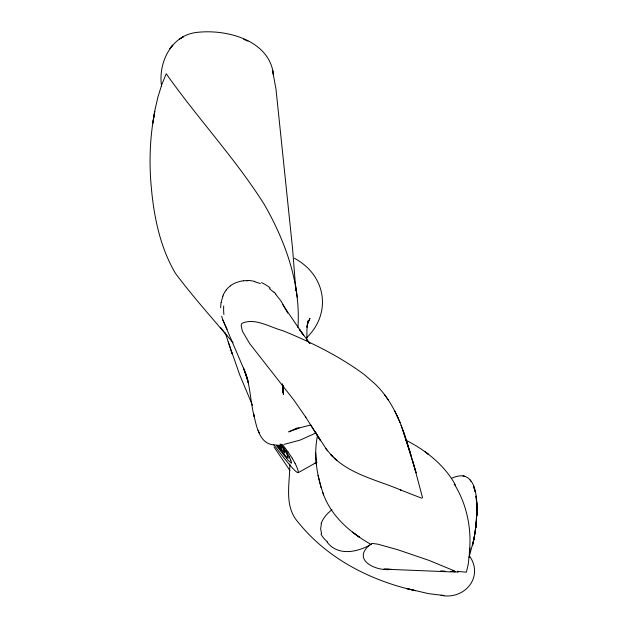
<?xml version="1.0" encoding="UTF-8"?>
<svg xmlns="http://www.w3.org/2000/svg" width="627" height="627" viewBox="0 0 627 627"><rect width="100%" height="100%" fill="white"/><g stroke="black" fill="none" stroke-linecap="round" stroke-linejoin="round"><path stroke-width="0.94" d="M476.841 512.714L475.227 531.931L472.46 545.639C476.606 530.27 486.427 461.84 451.338 478.425M306.807 340.461L306.964 329.59L307.959 320.922L306.971 326.401M289.831 463.964C289.956 483.323 283.647 506.279 298.319 522.432C327.31 558.61 370.823 580.837 415.529 590.705L406.359 588.439L428.398 593.62L443.994 595.517L441.008 595.329C464.309 600.235 484.075 577.287 469.662 556.18M297.927 327.584C300.889 284.219 285.63 241.787 264.39 204.614C235.258 158.38 197.591 118.401 166.257 73.751L161.884 84.355L157.886 97.193L154.94 110.046L152.816 123.331L154.751 111.441C150.566 133.104 149.265 155.284 150.535 177.308L150.574 178.123C152.808 210.923 158.607 244.875 175.552 273.521C193.594 297.504 213.729 319.903 233.126 342.804M282.855 385.237L282.699 392.729L282.628 385.339M323.681 494.828C316.847 476.018 313.367 455.061 317.575 435.263M470.054 548.045L468.212 564.394L466.378 572.2L458.219 571.479M476.583 518.929L475.862 527.526L476.042 525.371L473.863 539.675L474.122 538.468L469.004 557.489M221.01 302.441L220.665 307.755M469.309 553.108C471.865 530.16 467.256 505.911 455.453 486.019M306.854 327.38L308.116 322.333L309.965 318.422L307.52 323.461M321.408 523.365L320.632 528.929L321.565 533.663M222.577 296.524L223.212 294.98M224.458 292.535L224.207 292.974A26.937 15.84 -34.3 0 0 223.298 294.972M273.78 444.527C276.962 449.034 307.747 490.118 295.293 463.721M226.229 289.909L227.483 288.436A15.111 9.381 -32.2 0 1 230.462 285.826M369.695 545.012C351.089 560.467 377.321 571.871 391.663 569.261M306.337 338.031C332.161 313.335 326.103 275.081 294.377 258.269M331.981 509.5L327.717 513.489A28.317 19.288 -27.1 0 0 321.196 523.365M295.881 290.662L292.535 248.316L276.005 89.269L272.596 70.632L273.482 75.068C269.908 39.36 224.56 28.403 194.942 32.659C170.654 36.46 158.059 63.437 161.554 86.048M230.43 285.802L231.269 285.199A16.302 10.345 -32 0 1 235.83 282.738L239.632 281.476A22.846 14.648 -32.1 0 1 243.002 280.88L243.55 280.841M179.534 39.086L183.452 36.695L181.469 37.886M298.186 472.695L316.282 462.538M316.204 432.881L300.223 440.052L284 444.418M297.331 427.865L288.71 431.885L299.032 427.982L295.873 429.08M370.792 544.51C357.39 552.293 337.961 556.368 327.106 542.12M284.587 452.819L277.996 444.974M298.687 428.108L310.177 425.13M389.571 569.12L383.849 569.151L451.448 571.895M246.63 280.724L247.861 280.763M440.773 570.86L444.888 571.158M450.578 571.526L454.943 571.887M450.782 571.479L455.476 571.957M452.451 570.821L452.89 570.876M274.446 444.974C259.053 444.167 256.365 425.521 253.582 413.734L254.201 416.618C250.549 402.534 250.447 387.76 245.878 373.841L248.441 383.105L244.624 370.886L243.503 368.135L247.736 380.134L244.624 370.886L222.679 319.629L221.684 316.133M254.656 281.703L260.37 283.569M454.559 570.938L428.876 560.342L397.871 549.769L377.838 544.173L372.336 543.421L371.325 543.648L371.498 544.33M464.873 476.293L462.969 475.603M421.861 498.261L400.504 489.938L401.061 490.157C378.598 480.47 352.782 475.25 334.285 458.141L336.895 460.484M243.699 39.321L247.978 41.123M406.045 440.272C426.117 450.437 444.535 465.163 455.531 485.126M371.349 544.581C350.375 532.887 330.711 515.95 322.772 492.579M269.391 288.6L273.717 292.206M425.106 451.793L428.265 454.207L427.81 453.838M336.237 459.889L330.531 454.34L333.062 457.044M332.2 456.119L325.875 448.666M275.472 293.953L281.343 301.438L287.166 312.058M226.872 335.578L220.438 327.27M454.113 484.326L455.116 485.564M308.272 341.629L309.385 342.985M401.045 425.231L410.842 454.912C403.537 429.158 394.446 402.197 374.413 383.348L364.044 374.39C339.215 356.097 311.313 342.311 282.832 330.68C270.261 327.419 254.57 317.238 241.826 323.454L241.136 325.444L242.414 331.252L249.742 343.674L293.891 400.097L305.843 417.316L305.576 416.884L320.577 440.75L310.483 424.534M310.044 343.643L299.283 329.175L303.366 335.03L282.793 304.722M282.463 444.567L286.751 450.194M276.836 444.951L285.834 456.221L288.091 458.212A4.922 0.776 61.5 0 0 288.154 457.608L287.903 456.683M279.407 445.389L281.358 447.654L281.217 446.902A5.157 0.737 61.8 0 0 280.857 446.032L279.971 444.355M327.451 450.766L314.809 431.47M281.092 444.206L287.456 453.384M280.88 444.378L284.909 450.335A6.333 0.933 61.1 0 1 286.273 452.835A2.97 0.47 60.9 0 1 286.468 453.219L286.633 453.595M287.746 451.558L292.198 458.118M275.653 444.7L287.942 460.14L291.43 463.157A6.388 1.066 61.1 0 0 291.422 462.217L291.038 460.892M289.87 470.43L274.015 446.996M388.63 400.441L384.476 394.61M280.253 444.065L282.189 446.996A4.875 0.674 61.5 0 1 283.114 448.65L283.663 449.771M470.07 479.984L470.853 481.246M227.131 329.332L222.679 319.629M394.493 410.458L398.09 417.99M289.384 456.973L289.313 456.817A4.405 0.729 60.5 0 0 289.071 456.315A7.54 1.191 60.6 0 0 287.464 453.352M287.409 312.575L287.652 313.092M258.097 430.247L259.312 432.889M252.446 405.246L239.804 375.079L228.236 341.966M289.839 457.961L289.611 457.467A14.256 2.398 60.4 0 0 289.4 456.981M396.632 414.839L400.081 422.622M403.302 431.219L416.109 472.86L409.862 451.526M225.352 333.055L232.17 353.902L231.277 351.12M412.864 461.331L422.527 497.689M318.038 475.376L321.126 487.704M282.252 383.669L283.467 394.454L282.612 384.853M297.237 297.355L295.505 284.885M282.714 385.73L282.989 388.489L282.675 385.143M315.695 453.007L316.416 464.583M280.645 448.281A44.439 3.95 58.9 0 1 281.131 448.94M286.884 450.515A37.573 3.989 58.3 0 1 287.879 451.863M292.158 458.266A10.777 1.677 59.7 0 1 294.682 462.734M294.745 462.844A8.151 1.34 59.8 0 1 295.09 463.549M289.627 457.773A16.075 2.798 60.3 0 1 290.85 460.673M327.443 541.799A63.249 39.971 -38.4 0 1 320.946 534.086M458.313 571.401A83.885 60.827 -32.1 0 1 457.553 571.173M458.165 572.177A19.029 13.143 -65.2 0 1 454.457 571.134M223.902 314.527A89.191 44.368 -48.4 0 1 223.721 305.937M221.292 302.347A41.139 23.066 -37.2 0 1 222.922 296.461M224.56 292.535A19.609 11.788 -33.3 0 1 226.323 289.933M243.566 280.794A31.805 20.307 -31.9 0 1 246.646 280.684M248.041 280.434A46.406 29.297 -31.2 0 1 254.844 281.452M261.498 282.565A83.924 49.807 -25.7 0 1 270.206 288.036M274.046 292.049A111.253 60.835 -15.5 0 1 275.77 293.82M283.6 449.708A8.269 1.254 61.3 0 1 284.509 451.902L284.58 452.083A3.519 0.533 61.5 0 1 284.658 452.804M287.268 455.131A8.566 1.403 60.8 0 1 287.848 456.613M286.711 453.674A19.986 3.354 60.6 0 1 287.323 455.077M476.841 506.757L476.826 515.802L476.591 501.177L476.943 510.284L476.841 506.757M171.304 46.892L169.925 48.655L172.77 45.066L171.304 46.892M316.862 462.193L314.354 463.604L316.823 462.224M359.342 537.127L352.586 532.198L359.342 537.127M474.114 487.931L473.526 486.082L475.29 491.952L474.114 487.931M476.818 505.127L476.081 496.176L476.818 505.127"/></g></svg>
